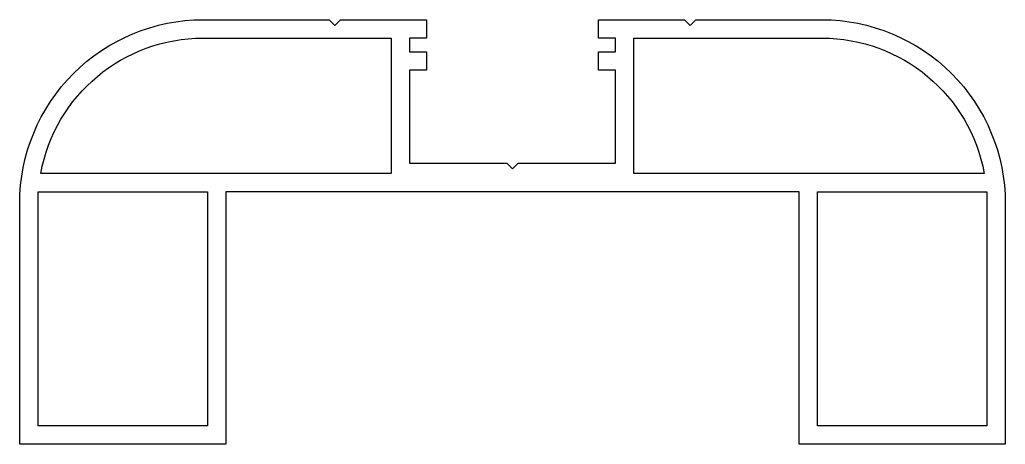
# Model space of a CAD drawing. Extents: x 475.7 to 561.7, y 700.5 to 737.5.
import ezdxf

# ---------------------------------------------------------------- set-up
doc = ezdxf.new("R2010")
doc.units = 0
doc.layers.get('0').update_dxf_attribs({"linetype": 'CONTINUOUS'})

msp = doc.modelspace()

# ---------------------------------------------------------------- linework, layer by layer
at = {"color": 7, "linetype": 'CONTINUOUS'}
for points in [[(534.701, 737.524), (545.701, 737.524, -0.414214), (561.701, 721.524), (561.701, 700.524), (543.701, 700.524), (543.701, 722.524), (493.701, 722.524), (493.701, 700.524), (475.701, 700.524), (475.701, 721.524, -0.414214), (491.701, 737.524), (502.701, 737.524), (503.201, 737.024), (503.701, 737.524), (511.201, 737.524), (511.201, 735.924), (509.701, 735.924), (509.701, 734.724), (511.201, 734.724), (511.201, 733.124), (509.701, 733.124), (509.701, 725.024), (518.201, 725.024), (518.701, 724.524), (519.201, 725.024), (527.701, 725.024), (527.701, 733.124), (526.201, 733.124), (526.201, 734.724), (527.701, 734.724), (527.701, 735.924), (526.201, 735.924), (526.201, 737.524), (533.701, 737.524), (534.201, 737.024)], [(491.701, 735.924), (508.101, 735.924), (508.101, 724.124), (477.537, 724.124, -0.361984)], [(559.864, 724.124), (529.301, 724.124), (529.301, 735.924), (545.701, 735.924, -0.361984)]]:
    msp.add_lwpolyline(points, format="xyb", close=True, dxfattribs=at)
for points in [[(477.301, 702.124), (477.301, 722.524), (492.101, 722.524), (492.101, 702.124)], [(560.101, 722.524), (560.101, 702.124), (545.301, 702.124), (545.301, 722.524)]]:
    msp.add_lwpolyline(points, close=True, dxfattribs=at)

doc.saveas('drawing.dxf')
